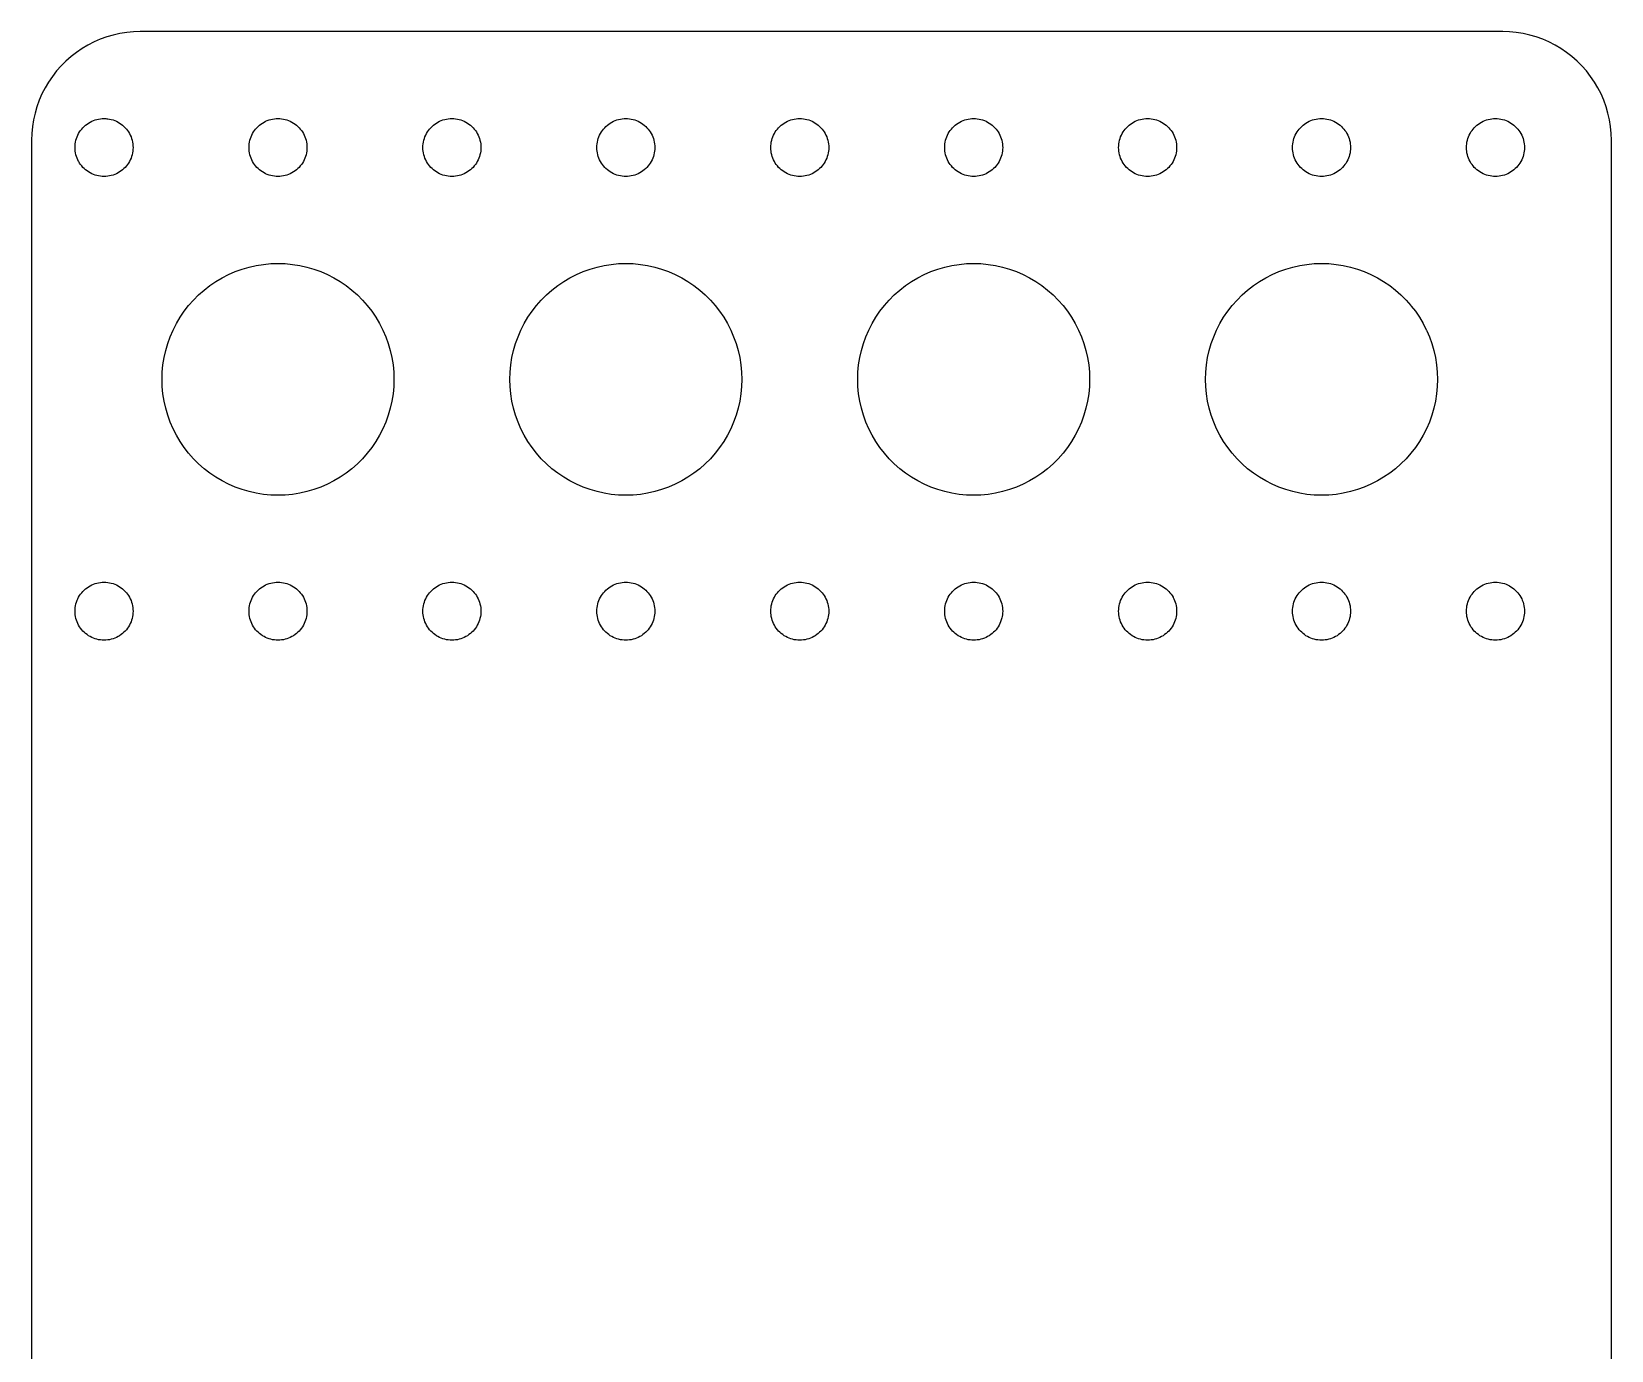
# Model space of a CAD drawing. Extents: x -109 to 0, y 0 to 184.
# Drawn here: x -109 to 0, y 93 to 184 of the extents above; entities that cross this region are included whole.
import ezdxf

# ---------------------------------------------------------------- set-up
doc = ezdxf.new("R2010")
doc.units = 0
doc.layers.get('0').update_dxf_attribs({"linetype": 'CONTINUOUS'})

msp = doc.modelspace()

# ---------------------------------------------------------------- linework, layer by layer
msp.add_lwpolyline([(0, 7.5), (0, 176.5), (-0.0148, 176.971), (-0.05914, 177.44), (-0.13284, 177.905), (-0.23563, 178.365), (-0.36708, 178.818), (-0.52668, 179.261), (-0.7138, 179.693), (-0.9277, 180.113), (-1.16754, 180.519), (-1.43237, 180.908), (-1.72115, 181.281), (-2.03273, 181.634), (-2.3659, 181.967), (-2.71932, 182.279), (-3.09161, 182.568), (-3.4813, 182.832), (-3.88685, 183.072), (-4.30665, 183.286), (-4.73907, 183.473), (-5.18237, 183.633), (-5.63483, 183.764), (-6.09464, 183.867), (-6.56, 183.941), (-7.02907, 183.985), (-7.5, 184), (-101.5, 184), (-101.971, 183.985), (-102.44, 183.941), (-102.905, 183.867), (-103.365, 183.764), (-103.818, 183.633), (-104.261, 183.473), (-104.693, 183.286), (-105.113, 183.072), (-105.519, 182.832), (-105.908, 182.568), (-106.281, 182.279), (-106.634, 181.967), (-106.967, 181.634), (-107.279, 181.281), (-107.568, 180.908), (-107.832, 180.519), (-108.072, 180.113), (-108.286, 179.693), (-108.473, 179.261), (-108.633, 178.818), (-108.764, 178.365), (-108.867, 177.905), (-108.941, 177.44), (-108.985, 176.971), (-109, 176.5), (-109, 61.7709)])
for points in [[(-104.126, 174.004), (-104.251, 174.016), (-104.375, 174.035), (-104.497, 174.063), (-104.618, 174.098), (-104.736, 174.14), (-104.852, 174.19), (-104.964, 174.247), (-105.072, 174.311), (-105.176, 174.382), (-105.275, 174.459), (-105.369, 174.542), (-105.458, 174.631), (-105.541, 174.725), (-105.618, 174.824), (-105.689, 174.928), (-105.725, 174.99), (-105.753, 175.036), (-105.81, 175.148), (-105.86, 175.264), (-105.902, 175.382), (-105.937, 175.503), (-105.965, 175.625), (-105.984, 175.749), (-105.996, 175.874), (-106, 176), (-105.996, 176.126), (-105.984, 176.251), (-105.965, 176.375), (-105.937, 176.497), (-105.902, 176.618), (-105.86, 176.736), (-105.81, 176.852), (-105.753, 176.964), (-105.689, 177.072), (-105.618, 177.176), (-105.541, 177.275), (-105.458, 177.369), (-105.369, 177.458), (-105.275, 177.541), (-105.176, 177.618), (-105.072, 177.689), (-104.964, 177.753), (-104.852, 177.81), (-104.736, 177.86), (-104.618, 177.902), (-104.497, 177.937), (-104.375, 177.965), (-104.251, 177.984), (-104.126, 177.996), (-104, 178), (-103.874, 177.996), (-103.803, 177.989), (-103.749, 177.984), (-103.625, 177.965), (-103.503, 177.937), (-103.382, 177.902), (-103.264, 177.86), (-103.148, 177.81), (-103.036, 177.753), (-102.928, 177.689), (-102.824, 177.618), (-102.725, 177.541), (-102.631, 177.458), (-102.542, 177.369), (-102.459, 177.275), (-102.382, 177.176), (-102.311, 177.072), (-102.247, 176.964), (-102.19, 176.852), (-102.14, 176.736), (-102.098, 176.618), (-102.063, 176.497), (-102.035, 176.375), (-102.016, 176.251), (-102.004, 176.126), (-102, 176), (-102.004, 175.874), (-102.016, 175.749), (-102.035, 175.625), (-102.063, 175.503), (-102.098, 175.382), (-102.14, 175.264), (-102.19, 175.148), (-102.247, 175.036), (-102.311, 174.928), (-102.382, 174.824), (-102.459, 174.725), (-102.542, 174.631), (-102.631, 174.542), (-102.725, 174.459), (-102.824, 174.382), (-102.928, 174.311), (-103.036, 174.247), (-103.148, 174.19), (-103.264, 174.14), (-103.382, 174.098), (-103.503, 174.063), (-103.625, 174.035), (-103.749, 174.016), (-103.874, 174.004), (-104, 174)], [(-91.1484, 177.81), (-91.0365, 177.753), (-90.9283, 177.689), (-90.8244, 177.618), (-90.7252, 177.541), (-90.6309, 177.458), (-90.5421, 177.369), (-90.459, 177.275), (-90.382, 177.176), (-90.3113, 177.072), (-90.2474, 176.964), (-90.1903, 176.852), (-90.1404, 176.736), (-90.0979, 176.618), (-90.0628, 176.497), (-90.0354, 176.375), (-90.0158, 176.251), (-90.0039, 176.126), (-90, 176), (-90.0039, 175.874), (-90.0158, 175.749), (-90.0354, 175.625), (-90.0628, 175.503), (-90.0979, 175.382), (-90.1404, 175.264), (-90.1903, 175.148), (-90.2474, 175.036), (-90.3113, 174.928), (-90.382, 174.824), (-90.459, 174.725), (-90.5421, 174.631), (-90.6309, 174.542), (-90.7252, 174.459), (-90.8244, 174.382), (-90.9283, 174.311), (-91.0365, 174.247), (-91.1484, 174.19), (-91.2637, 174.14), (-91.382, 174.098), (-91.5026, 174.063), (-91.6252, 174.035), (-91.7493, 174.016), (-91.8744, 174.004), (-92, 174), (-92.1256, 174.004), (-92.2507, 174.016), (-92.3748, 174.035), (-92.4974, 174.063), (-92.618, 174.098), (-92.7363, 174.14), (-92.8516, 174.19), (-92.9635, 174.247), (-93.0717, 174.311), (-93.1756, 174.382), (-93.2748, 174.459), (-93.3691, 174.542), (-93.4579, 174.631), (-93.541, 174.725), (-93.618, 174.824), (-93.6887, 174.928), (-93.7526, 175.036), (-93.8097, 175.148), (-93.8596, 175.264), (-93.9021, 175.382), (-93.9372, 175.503), (-93.9646, 175.625), (-93.9842, 175.749), (-93.9961, 175.874), (-94, 176), (-93.9961, 176.126), (-93.9842, 176.251), (-93.9646, 176.375), (-93.9372, 176.497), (-93.9021, 176.618), (-93.8596, 176.736), (-93.8097, 176.852), (-93.7526, 176.964), (-93.6887, 177.072), (-93.618, 177.176), (-93.541, 177.275), (-93.4579, 177.369), (-93.3691, 177.458), (-93.2748, 177.541), (-93.1756, 177.618), (-93.0717, 177.689), (-92.9635, 177.753), (-92.8516, 177.81), (-92.7363, 177.86), (-92.618, 177.902), (-92.4974, 177.937), (-92.3748, 177.965), (-92.2507, 177.984), (-92.1256, 177.996), (-92, 178), (-91.8744, 177.996), (-91.7493, 177.984), (-91.6252, 177.965), (-91.5026, 177.937), (-91.382, 177.902), (-91.2637, 177.86)], [(-81.9372, 176.497), (-81.9021, 176.618), (-81.8596, 176.736), (-81.8097, 176.852), (-81.7526, 176.964), (-81.6887, 177.072), (-81.618, 177.176), (-81.541, 177.275), (-81.4579, 177.369), (-81.3691, 177.458), (-81.2748, 177.541), (-81.1756, 177.618), (-81.0717, 177.689), (-80.9635, 177.753), (-80.8516, 177.81), (-80.7363, 177.86), (-80.618, 177.902), (-80.4974, 177.937), (-80.3748, 177.965), (-80.2507, 177.984), (-80.1256, 177.996), (-80, 178), (-79.8744, 177.996), (-79.7493, 177.984), (-79.6252, 177.965), (-79.5026, 177.937), (-79.382, 177.902), (-79.2637, 177.86), (-79.1484, 177.81), (-79.0365, 177.753), (-78.9283, 177.689), (-78.8244, 177.618), (-78.7252, 177.541), (-78.6309, 177.458), (-78.5421, 177.369), (-78.459, 177.275), (-78.382, 177.176), (-78.3113, 177.072), (-78.2474, 176.964), (-78.1903, 176.852), (-78.1404, 176.736), (-78.0979, 176.618), (-78.0628, 176.497), (-78.0354, 176.375), (-78.0158, 176.251), (-78.0039, 176.126), (-78, 176), (-78.0039, 175.874), (-78.0158, 175.749), (-78.0354, 175.625), (-78.0628, 175.503), (-78.0979, 175.382), (-78.1404, 175.264), (-78.1903, 175.148), (-78.2474, 175.036), (-78.3113, 174.928), (-78.382, 174.824), (-78.459, 174.725), (-78.5421, 174.631), (-78.6309, 174.542), (-78.7252, 174.459), (-78.8244, 174.382), (-78.9283, 174.311), (-79.0365, 174.247), (-79.1484, 174.19), (-79.2637, 174.14), (-79.382, 174.098), (-79.5026, 174.063), (-79.6252, 174.035), (-79.7493, 174.016), (-79.8744, 174.004), (-80, 174), (-80.1256, 174.004), (-80.2507, 174.016), (-80.3748, 174.035), (-80.4974, 174.063), (-80.618, 174.098), (-80.7363, 174.14), (-80.8516, 174.19), (-80.9635, 174.247), (-81.0717, 174.311), (-81.1756, 174.382), (-81.2748, 174.459), (-81.3691, 174.542), (-81.4579, 174.631), (-81.541, 174.725), (-81.618, 174.824), (-81.6887, 174.928), (-81.7526, 175.036), (-81.8097, 175.148), (-81.8596, 175.264), (-81.9021, 175.382), (-81.9372, 175.503), (-81.9646, 175.625), (-81.9842, 175.749), (-81.9961, 175.874), (-82, 176), (-81.9961, 176.126), (-81.9842, 176.251), (-81.9646, 176.375)], [(-69.3691, 174.542), (-69.4579, 174.631), (-69.541, 174.725), (-69.618, 174.824), (-69.6887, 174.928), (-69.7526, 175.036), (-69.8097, 175.148), (-69.8596, 175.264), (-69.9021, 175.382), (-69.9372, 175.503), (-69.9646, 175.625), (-69.9842, 175.749), (-69.996, 175.874), (-70, 176), (-69.996, 176.126), (-69.9842, 176.251), (-69.9646, 176.375), (-69.9372, 176.497), (-69.9021, 176.618), (-69.8596, 176.736), (-69.8097, 176.852), (-69.7526, 176.964), (-69.6887, 177.072), (-69.618, 177.176), (-69.541, 177.275), (-69.4579, 177.369), (-69.3691, 177.458), (-69.2748, 177.541), (-69.1756, 177.618), (-69.0717, 177.689), (-68.9635, 177.753), (-68.8516, 177.81), (-68.7363, 177.86), (-68.618, 177.902), (-68.4974, 177.937), (-68.3748, 177.965), (-68.2507, 177.984), (-68.1256, 177.996), (-68, 178), (-67.8744, 177.996), (-67.7493, 177.984), (-67.6252, 177.965), (-67.5026, 177.937), (-67.382, 177.902), (-67.2637, 177.86), (-67.1484, 177.81), (-67.0365, 177.753), (-66.9283, 177.689), (-66.8244, 177.618), (-66.7252, 177.541), (-66.6309, 177.458), (-66.5421, 177.369), (-66.459, 177.275), (-66.382, 177.176), (-66.3113, 177.072), (-66.2474, 176.964), (-66.1903, 176.852), (-66.1404, 176.736), (-66.0979, 176.618), (-66.0628, 176.497), (-66.0354, 176.375), (-66.0158, 176.251), (-66.0039, 176.126), (-66, 176), (-66.0039, 175.874), (-66.0158, 175.749), (-66.0354, 175.625), (-66.0628, 175.503), (-66.0979, 175.382), (-66.1404, 175.264), (-66.1903, 175.148), (-66.2474, 175.036), (-66.3113, 174.928), (-66.382, 174.824), (-66.459, 174.725), (-66.5421, 174.631), (-66.6309, 174.542), (-66.7252, 174.459), (-66.8244, 174.382), (-66.9283, 174.311), (-67.0365, 174.247), (-67.1484, 174.19), (-67.2637, 174.14), (-67.382, 174.098), (-67.5026, 174.063), (-67.6252, 174.035), (-67.7493, 174.016), (-67.8744, 174.004), (-68, 174), (-68.1256, 174.004), (-68.2507, 174.016), (-68.3748, 174.035), (-68.4974, 174.063), (-68.618, 174.098), (-68.7363, 174.14), (-68.8516, 174.19), (-68.9635, 174.247), (-69.0717, 174.311), (-69.1756, 174.382), (-69.2748, 174.459)], [(-56.7362, 174.14), (-56.8516, 174.19), (-56.9635, 174.247), (-57.0717, 174.311), (-57.1756, 174.382), (-57.2748, 174.459), (-57.3691, 174.542), (-57.4579, 174.631), (-57.541, 174.725), (-57.618, 174.824), (-57.6887, 174.928), (-57.7526, 175.036), (-57.8097, 175.148), (-57.8596, 175.264), (-57.9021, 175.382), (-57.9372, 175.503), (-57.9646, 175.625), (-57.9842, 175.749), (-57.9961, 175.874), (-58, 176), (-57.9961, 176.126), (-57.9842, 176.251), (-57.9646, 176.375), (-57.9372, 176.497), (-57.9021, 176.618), (-57.8596, 176.736), (-57.8097, 176.852), (-57.7526, 176.964), (-57.6887, 177.072), (-57.618, 177.176), (-57.541, 177.275), (-57.4579, 177.369), (-57.3691, 177.458), (-57.2748, 177.541), (-57.1756, 177.618), (-57.0717, 177.689), (-56.9635, 177.753), (-56.8516, 177.81), (-56.7362, 177.86), (-56.618, 177.902), (-56.4974, 177.937), (-56.3748, 177.965), (-56.2507, 177.984), (-56.1256, 177.996), (-56, 178), (-55.8744, 177.996), (-55.7493, 177.984), (-55.6252, 177.965), (-55.5026, 177.937), (-55.382, 177.902), (-55.2637, 177.86), (-55.1484, 177.81), (-55.0365, 177.753), (-54.9283, 177.689), (-54.8244, 177.618), (-54.7252, 177.541), (-54.6309, 177.458), (-54.5421, 177.369), (-54.459, 177.275), (-54.382, 177.176), (-54.3113, 177.072), (-54.2474, 176.964), (-54.1903, 176.852), (-54.1404, 176.736), (-54.0979, 176.618), (-54.0628, 176.497), (-54.0354, 176.375), (-54.0158, 176.251), (-54.0039, 176.126), (-54, 176), (-54.0039, 175.874), (-54.0158, 175.749), (-54.0354, 175.625), (-54.0628, 175.503), (-54.0979, 175.382), (-54.1404, 175.264), (-54.1903, 175.148), (-54.2474, 175.036), (-54.3113, 174.928), (-54.382, 174.824), (-54.459, 174.725), (-54.5421, 174.631), (-54.6309, 174.542), (-54.7252, 174.459), (-54.8244, 174.382), (-54.9283, 174.311), (-55.0365, 174.247), (-55.1484, 174.19), (-55.2637, 174.14), (-55.382, 174.098), (-55.5026, 174.063), (-55.6252, 174.035), (-55.7493, 174.016), (-55.8744, 174.004), (-56, 174), (-56.1256, 174.004), (-56.2507, 174.016), (-56.3748, 174.035), (-56.4974, 174.063), (-56.618, 174.098)], [(-44.9635, 174.247), (-45.0717, 174.311), (-45.1756, 174.382), (-45.2748, 174.459), (-45.3691, 174.542), (-45.4579, 174.631), (-45.541, 174.725), (-45.618, 174.824), (-45.6887, 174.928), (-45.7526, 175.036), (-45.8097, 175.148), (-45.8596, 175.264), (-45.9021, 175.382), (-45.9372, 175.503), (-45.9646, 175.625), (-45.9842, 175.749), (-45.9961, 175.874), (-46, 176), (-45.9961, 176.126), (-45.9842, 176.251), (-45.9646, 176.375), (-45.9372, 176.497), (-45.9021, 176.618), (-45.8596, 176.736), (-45.8097, 176.852), (-45.7526, 176.964), (-45.6887, 177.072), (-45.618, 177.176), (-45.541, 177.275), (-45.4579, 177.369), (-45.3691, 177.458), (-45.2748, 177.541), (-45.1756, 177.618), (-45.0717, 177.689), (-44.9635, 177.753), (-44.8516, 177.81), (-44.7362, 177.86), (-44.618, 177.902), (-44.4974, 177.937), (-44.3748, 177.965), (-44.2507, 177.984), (-44.1256, 177.996), (-44, 178), (-43.8744, 177.996), (-43.7493, 177.984), (-43.6252, 177.965), (-43.5026, 177.937), (-43.382, 177.902), (-43.2637, 177.86), (-43.1484, 177.81), (-43.0365, 177.753), (-42.9283, 177.689), (-42.8244, 177.618), (-42.7252, 177.541), (-42.6309, 177.458), (-42.5421, 177.369), (-42.459, 177.275), (-42.382, 177.176), (-42.3113, 177.072), (-42.2474, 176.964), (-42.1903, 176.852), (-42.1404, 176.736), (-42.0979, 176.618), (-42.0628, 176.497), (-42.0354, 176.375), (-42.0158, 176.251), (-42.0039, 176.126), (-42, 176), (-42.0039, 175.874), (-42.0158, 175.749), (-42.0354, 175.625), (-42.0628, 175.503), (-42.0979, 175.382), (-42.1404, 175.264), (-42.1903, 175.148), (-42.2474, 175.036), (-42.3113, 174.928), (-42.382, 174.824), (-42.459, 174.725), (-42.5421, 174.631), (-42.6309, 174.542), (-42.7252, 174.459), (-42.8244, 174.382), (-42.9283, 174.311), (-43.0365, 174.247), (-43.1484, 174.19), (-43.2637, 174.14), (-43.382, 174.098), (-43.5026, 174.063), (-43.6252, 174.035), (-43.7493, 174.016), (-43.8744, 174.004), (-44, 174), (-44.1256, 174.004), (-44.2507, 174.016), (-44.3748, 174.035), (-44.4974, 174.063), (-44.618, 174.098), (-44.7362, 174.14), (-44.8516, 174.19)], [(-32.618, 174.098), (-32.7362, 174.14), (-32.8516, 174.19), (-32.9635, 174.247), (-33.0717, 174.311), (-33.1756, 174.382), (-33.2748, 174.459), (-33.3691, 174.542), (-33.4579, 174.631), (-33.541, 174.725), (-33.618, 174.824), (-33.6887, 174.928), (-33.7526, 175.036), (-33.8097, 175.148), (-33.8596, 175.264), (-33.9021, 175.382), (-33.9372, 175.503), (-33.9646, 175.625), (-33.9842, 175.749), (-33.9961, 175.874), (-34, 176), (-33.9961, 176.126), (-33.9842, 176.251), (-33.9646, 176.375), (-33.9372, 176.497), (-33.9021, 176.618), (-33.8596, 176.736), (-33.8097, 176.852), (-33.7526, 176.964), (-33.6887, 177.072), (-33.618, 177.176), (-33.541, 177.275), (-33.4579, 177.369), (-33.3691, 177.458), (-33.2748, 177.541), (-33.1756, 177.618), (-33.0717, 177.689), (-32.9635, 177.753), (-32.8516, 177.81), (-32.7362, 177.86), (-32.618, 177.902), (-32.4974, 177.937), (-32.3748, 177.965), (-32.2507, 177.984), (-32.1256, 177.996), (-32, 178), (-31.8744, 177.996), (-31.7493, 177.984), (-31.6252, 177.965), (-31.5026, 177.937), (-31.382, 177.902), (-31.2638, 177.86), (-31.1484, 177.81), (-31.0365, 177.753), (-30.9283, 177.689), (-30.8244, 177.618), (-30.7252, 177.541), (-30.6309, 177.458), (-30.5421, 177.369), (-30.459, 177.275), (-30.382, 177.176), (-30.3113, 177.072), (-30.2474, 176.964), (-30.1903, 176.852), (-30.1404, 176.736), (-30.0979, 176.618), (-30.0628, 176.497), (-30.0354, 176.375), (-30.0158, 176.251), (-30.0039, 176.126), (-30, 176), (-30.0039, 175.874), (-30.0158, 175.749), (-30.0354, 175.625), (-30.0628, 175.503), (-30.0979, 175.382), (-30.1404, 175.264), (-30.1903, 175.148), (-30.2474, 175.036), (-30.3113, 174.928), (-30.382, 174.824), (-30.459, 174.725), (-30.5421, 174.631), (-30.6309, 174.542), (-30.7252, 174.459), (-30.8244, 174.382), (-30.9283, 174.311), (-31.0365, 174.247), (-31.1484, 174.19), (-31.2638, 174.14), (-31.382, 174.098), (-31.5026, 174.063), (-31.6252, 174.035), (-31.7493, 174.016), (-31.8744, 174.004), (-32, 174), (-32.1256, 174.004), (-32.2507, 174.016), (-32.3748, 174.035), (-32.4974, 174.063)], [(-20.9635, 174.247), (-21.0717, 174.311), (-21.1756, 174.382), (-21.2748, 174.459), (-21.3691, 174.542), (-21.4579, 174.631), (-21.541, 174.725), (-21.618, 174.824), (-21.6887, 174.928), (-21.7526, 175.036), (-21.8097, 175.148), (-21.8596, 175.264), (-21.9021, 175.382), (-21.9372, 175.503), (-21.9646, 175.625), (-21.9842, 175.749), (-21.9961, 175.874), (-22, 176), (-21.9961, 176.126), (-21.9842, 176.251), (-21.9646, 176.375), (-21.9372, 176.497), (-21.9021, 176.618), (-21.8596, 176.736), (-21.8097, 176.852), (-21.7526, 176.964), (-21.6887, 177.072), (-21.618, 177.176), (-21.541, 177.275), (-21.4579, 177.369), (-21.3691, 177.458), (-21.2748, 177.541), (-21.1756, 177.618), (-21.0717, 177.689), (-20.9635, 177.753), (-20.8516, 177.81), (-20.7362, 177.86), (-20.618, 177.902), (-20.4974, 177.937), (-20.3748, 177.965), (-20.2507, 177.984), (-20.1256, 177.996), (-20, 178), (-19.8744, 177.996), (-19.7493, 177.984), (-19.6252, 177.965), (-19.5026, 177.937), (-19.382, 177.902), (-19.2638, 177.86), (-19.1484, 177.81), (-19.0365, 177.753), (-18.9283, 177.689), (-18.8244, 177.618), (-18.7252, 177.541), (-18.6309, 177.458), (-18.5421, 177.369), (-18.459, 177.275), (-18.382, 177.176), (-18.3113, 177.072), (-18.2474, 176.964), (-18.1903, 176.852), (-18.1404, 176.736), (-18.0979, 176.618), (-18.0628, 176.497), (-18.0354, 176.375), (-18.0158, 176.251), (-18.0039, 176.126), (-18, 176), (-18.0039, 175.874), (-18.0158, 175.749), (-18.0354, 175.625), (-18.0628, 175.503), (-18.0979, 175.382), (-18.1404, 175.264), (-18.1903, 175.148), (-18.2474, 175.036), (-18.3113, 174.928), (-18.382, 174.824), (-18.459, 174.725), (-18.5421, 174.631), (-18.6309, 174.542), (-18.7252, 174.459), (-18.8244, 174.382), (-18.9283, 174.311), (-19.0365, 174.247), (-19.1484, 174.19), (-19.2638, 174.14), (-19.382, 174.098), (-19.5026, 174.063), (-19.6252, 174.035), (-19.7493, 174.016), (-19.8744, 174.004), (-20, 174), (-20.1256, 174.004), (-20.2507, 174.016), (-20.3748, 174.035), (-20.4974, 174.063), (-20.618, 174.098), (-20.7362, 174.14), (-20.8516, 174.19)], [(-8.12558, 174.004), (-8.25067, 174.016), (-8.37476, 174.035), (-8.49738, 174.063), (-8.61803, 174.098), (-8.73625, 174.14), (-8.85156, 174.19), (-8.96351, 174.247), (-9.07165, 174.311), (-9.17557, 174.382), (-9.27485, 174.459), (-9.36909, 174.542), (-9.45794, 174.631), (-9.54103, 174.725), (-9.61803, 174.824), (-9.68865, 174.928), (-9.75261, 175.036), (-9.80965, 175.148), (-9.85955, 175.264), (-9.90211, 175.382), (-9.93717, 175.503), (-9.96457, 175.625), (-9.98423, 175.749), (-9.99605, 175.874), (-10, 176), (-9.99605, 176.126), (-9.98423, 176.251), (-9.96457, 176.375), (-9.93717, 176.497), (-9.90211, 176.618), (-9.85955, 176.736), (-9.80965, 176.852), (-9.75261, 176.964), (-9.68865, 177.072), (-9.61803, 177.176), (-9.54103, 177.275), (-9.45794, 177.369), (-9.36909, 177.458), (-9.27485, 177.541), (-9.17557, 177.618), (-9.07165, 177.689), (-8.96351, 177.753), (-8.85156, 177.81), (-8.73625, 177.86), (-8.61803, 177.902), (-8.49738, 177.937), (-8.37476, 177.965), (-8.25067, 177.984), (-8.12558, 177.996), (-8, 178), (-7.87442, 177.996), (-7.74933, 177.984), (-7.62524, 177.965), (-7.50262, 177.937), (-7.38197, 177.902), (-7.26375, 177.86), (-7.14844, 177.81), (-7.03649, 177.753), (-6.92835, 177.689), (-6.82443, 177.618), (-6.72515, 177.541), (-6.63091, 177.458), (-6.54206, 177.369), (-6.45897, 177.275), (-6.38197, 177.176), (-6.31135, 177.072), (-6.24739, 176.964), (-6.19035, 176.852), (-6.14045, 176.736), (-6.09789, 176.618), (-6.06283, 176.497), (-6.06009, 176.485), (-6.03543, 176.375), (-6.01577, 176.251), (-6.00395, 176.126), (-6, 176), (-6.00395, 175.874), (-6.01577, 175.749), (-6.03543, 175.625), (-6.06283, 175.503), (-6.09789, 175.382), (-6.14045, 175.264), (-6.19035, 175.148), (-6.24739, 175.036), (-6.31135, 174.928), (-6.38197, 174.824), (-6.45897, 174.725), (-6.54206, 174.631), (-6.63091, 174.542), (-6.72515, 174.459), (-6.82443, 174.382), (-6.92835, 174.311), (-7.03649, 174.247), (-7.14844, 174.19), (-7.26375, 174.14), (-7.38197, 174.098), (-7.50262, 174.063), (-7.62524, 174.035), (-7.74933, 174.016), (-7.87442, 174.004), (-8, 174)], [(-84.3915, 162.472), (-84.2513, 161.99), (-84.1417, 161.499), (-84.0631, 161.003), (-84.0158, 160.502), (-84, 160), (-84.0158, 159.498), (-84.0631, 158.997), (-84.1417, 158.501), (-84.2513, 158.01), (-84.3915, 157.528), (-84.5618, 157.055), (-84.7614, 156.594), (-84.9895, 156.146), (-85.2454, 155.713), (-85.5279, 155.298), (-85.8359, 154.901), (-86.1683, 154.524), (-86.5236, 154.168), (-86.9006, 153.836), (-87.2977, 153.528), (-87.7134, 153.245), (-88.146, 152.99), (-88.5938, 152.761), (-89.055, 152.562), (-89.5279, 152.392), (-90.0105, 152.251), (-90.5009, 152.142), (-90.9973, 152.063), (-91.4977, 152.016), (-92, 152), (-92.5023, 152.016), (-93.0027, 152.063), (-93.4991, 152.142), (-93.9895, 152.251), (-94.4721, 152.392), (-94.945, 152.562), (-95.4062, 152.761), (-95.854, 152.99), (-96.2866, 153.245), (-96.7023, 153.528), (-97.0994, 153.836), (-97.4764, 154.168), (-97.8317, 154.524), (-98.1641, 154.901), (-98.4721, 155.298), (-98.7546, 155.713), (-99.0105, 156.146), (-99.2386, 156.594), (-99.4382, 157.055), (-99.6085, 157.528), (-99.7487, 158.01), (-99.8583, 158.501), (-99.9369, 158.997), (-99.9842, 159.498), (-100, 160), (-99.9842, 160.502), (-99.9369, 161.003), (-99.8583, 161.499), (-99.7487, 161.99), (-99.6085, 162.472), (-99.4382, 162.945), (-99.2386, 163.406), (-99.0105, 163.854), (-98.7546, 164.287), (-98.4721, 164.702), (-98.1641, 165.099), (-97.8317, 165.476), (-97.4764, 165.832), (-97.0988, 166.165), (-96.7023, 166.472), (-96.2866, 166.755), (-95.854, 167.01), (-95.4062, 167.239), (-94.945, 167.438), (-94.4721, 167.608), (-93.9895, 167.749), (-93.4991, 167.858), (-93.0027, 167.937), (-92.5023, 167.984), (-92, 168), (-91.4977, 167.984), (-90.9973, 167.937), (-90.5009, 167.858), (-90.0105, 167.749), (-89.5279, 167.608), (-89.055, 167.438), (-88.5938, 167.239), (-88.146, 167.01), (-87.7134, 166.755), (-87.2977, 166.472), (-86.9006, 166.164), (-86.5236, 165.832), (-86.1683, 165.476), (-85.8359, 165.099), (-85.5279, 164.702), (-85.2454, 164.287), (-84.9895, 163.854), (-84.7614, 163.406), (-84.5618, 162.945)], [(-75.9369, 161.003), (-75.8583, 161.499), (-75.7487, 161.99), (-75.6085, 162.472), (-75.4382, 162.945), (-75.2386, 163.406), (-75.0105, 163.854), (-74.7546, 164.287), (-74.4721, 164.702), (-74.1641, 165.099), (-73.8317, 165.476), (-73.4764, 165.832), (-73.0994, 166.164), (-72.7023, 166.472), (-72.2866, 166.755), (-71.854, 167.01), (-71.4062, 167.239), (-70.945, 167.438), (-70.4721, 167.608), (-69.9895, 167.749), (-69.4991, 167.858), (-69.0027, 167.937), (-68.5023, 167.984), (-68, 168), (-67.4977, 167.984), (-66.9973, 167.937), (-66.5009, 167.858), (-66.0105, 167.749), (-65.5279, 167.608), (-65.055, 167.438), (-64.5938, 167.239), (-64.146, 167.01), (-63.7134, 166.755), (-63.2977, 166.472), (-62.9006, 166.164), (-62.5236, 165.832), (-62.1683, 165.476), (-61.8359, 165.099), (-61.5279, 164.702), (-61.2454, 164.287), (-60.9895, 163.854), (-60.7614, 163.406), (-60.5618, 162.945), (-60.3915, 162.472), (-60.2513, 161.99), (-60.1417, 161.499), (-60.0631, 161.003), (-60.0158, 160.502), (-60, 160), (-60.0158, 159.498), (-60.0631, 158.997), (-60.1417, 158.501), (-60.2513, 158.01), (-60.3915, 157.528), (-60.5618, 157.055), (-60.7614, 156.594), (-60.9895, 156.146), (-61.2454, 155.713), (-61.5279, 155.298), (-61.8359, 154.901), (-62.1683, 154.524), (-62.5236, 154.168), (-62.9006, 153.836), (-63.2977, 153.528), (-63.7134, 153.245), (-64.146, 152.99), (-64.5938, 152.761), (-65.055, 152.562), (-65.5279, 152.392), (-66.0105, 152.251), (-66.5009, 152.142), (-66.9973, 152.063), (-67.4977, 152.016), (-68, 152), (-68.5023, 152.016), (-69.0027, 152.063), (-69.4991, 152.142), (-69.9895, 152.251), (-70.4721, 152.392), (-70.945, 152.562), (-71.4062, 152.761), (-71.854, 152.99), (-72.2866, 153.245), (-72.7023, 153.528), (-73.0994, 153.836), (-73.4764, 154.168), (-73.8317, 154.524), (-74.1641, 154.901), (-74.4721, 155.298), (-74.7546, 155.713), (-75.0105, 156.146), (-75.2386, 156.594), (-75.4382, 157.055), (-75.6085, 157.528), (-75.7487, 158.01), (-75.8583, 158.501), (-75.9369, 158.997), (-75.9842, 159.498), (-76, 160), (-75.9842, 160.502)], [(-50.1641, 154.901), (-50.4721, 155.298), (-50.7546, 155.713), (-51.0105, 156.146), (-51.2386, 156.594), (-51.4382, 157.055), (-51.6085, 157.528), (-51.7487, 158.01), (-51.8583, 158.501), (-51.9369, 158.997), (-51.9842, 159.498), (-52, 160), (-51.9842, 160.502), (-51.9369, 161.003), (-51.8583, 161.499), (-51.7487, 161.99), (-51.6085, 162.472), (-51.4382, 162.945), (-51.2386, 163.406), (-51.0105, 163.854), (-50.7546, 164.287), (-50.4721, 164.702), (-50.1641, 165.099), (-49.8317, 165.476), (-49.4764, 165.832), (-49.0994, 166.164), (-48.7023, 166.472), (-48.2866, 166.755), (-47.854, 167.01), (-47.4062, 167.239), (-46.945, 167.438), (-46.4721, 167.608), (-45.9895, 167.749), (-45.4991, 167.858), (-45.0027, 167.937), (-44.5023, 167.984), (-44, 168), (-43.4977, 167.984), (-42.9973, 167.937), (-42.5009, 167.858), (-42.0105, 167.749), (-41.5279, 167.608), (-41.055, 167.438), (-40.5938, 167.239), (-40.146, 167.01), (-39.7134, 166.755), (-39.2977, 166.472), (-38.9006, 166.164), (-38.5236, 165.832), (-38.1683, 165.476), (-37.8359, 165.099), (-37.5279, 164.702), (-37.2454, 164.287), (-36.9895, 163.854), (-36.7614, 163.406), (-36.5618, 162.945), (-36.3915, 162.472), (-36.2513, 161.99), (-36.1417, 161.499), (-36.0631, 161.003), (-36.0158, 160.502), (-36, 160), (-36.0158, 159.498), (-36.0631, 158.997), (-36.1417, 158.501), (-36.2513, 158.01), (-36.3915, 157.528), (-36.5618, 157.055), (-36.7614, 156.594), (-36.9895, 156.146), (-37.2454, 155.713), (-37.5279, 155.298), (-37.8359, 154.901), (-38.1683, 154.524), (-38.5236, 154.168), (-38.9006, 153.836), (-39.2977, 153.528), (-39.7134, 153.245), (-40.146, 152.99), (-40.5938, 152.761), (-41.055, 152.562), (-41.5279, 152.392), (-42.0105, 152.251), (-42.5009, 152.142), (-42.9973, 152.063), (-43.4977, 152.016), (-44, 152), (-44.5023, 152.016), (-45.0027, 152.063), (-45.4991, 152.142), (-45.9895, 152.251), (-46.4721, 152.392), (-46.945, 152.562), (-47.4062, 152.761), (-47.854, 152.99), (-48.2866, 153.245), (-48.7023, 153.528), (-49.0994, 153.836), (-49.4764, 154.168), (-49.8317, 154.524)], [(-24.7023, 166.472), (-24.2866, 166.755), (-23.854, 167.01), (-23.4062, 167.239), (-22.945, 167.438), (-22.4721, 167.608), (-21.9895, 167.749), (-21.4991, 167.858), (-21.0027, 167.937), (-20.5023, 167.984), (-20, 168), (-19.4977, 167.984), (-18.9973, 167.937), (-18.5009, 167.858), (-18.0105, 167.749), (-17.5279, 167.608), (-17.055, 167.438), (-16.5938, 167.239), (-16.146, 167.01), (-15.7134, 166.755), (-15.2977, 166.472), (-14.9006, 166.164), (-14.5236, 165.832), (-14.1683, 165.476), (-13.8359, 165.099), (-13.8051, 165.06), (-13.5279, 164.702), (-13.2454, 164.287), (-12.9895, 163.854), (-12.7727, 163.429), (-12.7614, 163.406), (-12.7414, 163.36), (-12.5618, 162.945), (-12.3915, 162.472), (-12.2513, 161.99), (-12.1417, 161.499), (-12.0631, 161.003), (-12.0158, 160.502), (-12, 160), (-12.0158, 159.498), (-12.0631, 158.997), (-12.1417, 158.501), (-12.2513, 158.01), (-12.3915, 157.528), (-12.5618, 157.055), (-12.7614, 156.594), (-12.9895, 156.146), (-13.2454, 155.713), (-13.5279, 155.298), (-13.8359, 154.901), (-14.1683, 154.524), (-14.5236, 154.168), (-14.9006, 153.836), (-15.2977, 153.528), (-15.7134, 153.245), (-16.146, 152.99), (-16.5938, 152.761), (-17.055, 152.562), (-17.5279, 152.392), (-18.0105, 152.251), (-18.5009, 152.142), (-18.9973, 152.063), (-19.4977, 152.016), (-20, 152), (-20.5023, 152.016), (-21.0027, 152.063), (-21.4991, 152.142), (-21.9895, 152.251), (-22.4721, 152.392), (-22.945, 152.562), (-23.4062, 152.761), (-23.854, 152.99), (-24.2866, 153.245), (-24.7023, 153.528), (-25.0994, 153.836), (-25.4764, 154.168), (-25.8317, 154.524), (-26.1641, 154.901), (-26.4721, 155.298), (-26.7546, 155.713), (-27.0105, 156.146), (-27.2386, 156.594), (-27.4382, 157.055), (-27.6085, 157.528), (-27.7487, 158.01), (-27.8583, 158.501), (-27.9369, 158.997), (-27.9842, 159.498), (-28, 160), (-27.9842, 160.502), (-27.9369, 161.003), (-27.8583, 161.499), (-27.7487, 161.99), (-27.6085, 162.472), (-27.4382, 162.945), (-27.2386, 163.406), (-27.0105, 163.854), (-26.7546, 164.287), (-26.4721, 164.702), (-26.1641, 165.099), (-25.8317, 165.476), (-25.4764, 165.832), (-25.0994, 166.164)], [(-103.036, 145.753), (-102.928, 145.689), (-102.824, 145.618), (-102.725, 145.541), (-102.631, 145.458), (-102.542, 145.369), (-102.459, 145.275), (-102.382, 145.176), (-102.311, 145.072), (-102.247, 144.964), (-102.19, 144.852), (-102.14, 144.736), (-102.098, 144.618), (-102.063, 144.497), (-102.035, 144.375), (-102.016, 144.251), (-102.004, 144.126), (-102, 144), (-102.004, 143.874), (-102.016, 143.749), (-102.035, 143.625), (-102.063, 143.503), (-102.098, 143.382), (-102.14, 143.264), (-102.19, 143.148), (-102.247, 143.036), (-102.311, 142.928), (-102.382, 142.824), (-102.459, 142.725), (-102.542, 142.631), (-102.631, 142.542), (-102.725, 142.459), (-102.824, 142.382), (-102.928, 142.311), (-103.036, 142.247), (-103.148, 142.19), (-103.264, 142.14), (-103.382, 142.098), (-103.503, 142.063), (-103.625, 142.035), (-103.749, 142.016), (-103.874, 142.004), (-104, 142), (-104.126, 142.004), (-104.251, 142.016), (-104.375, 142.035), (-104.497, 142.063), (-104.618, 142.098), (-104.736, 142.14), (-104.852, 142.19), (-104.964, 142.247), (-105.072, 142.311), (-105.176, 142.382), (-105.275, 142.459), (-105.369, 142.542), (-105.458, 142.631), (-105.541, 142.725), (-105.618, 142.824), (-105.689, 142.928), (-105.753, 143.036), (-105.81, 143.148), (-105.86, 143.264), (-105.902, 143.382), (-105.937, 143.503), (-105.965, 143.625), (-105.984, 143.749), (-105.996, 143.874), (-106, 144), (-105.996, 144.126), (-105.984, 144.251), (-105.965, 144.375), (-105.937, 144.497), (-105.902, 144.618), (-105.849, 144.761), (-105.81, 144.852), (-105.753, 144.964), (-105.689, 145.072), (-105.618, 145.176), (-105.541, 145.275), (-105.458, 145.369), (-105.369, 145.458), (-105.275, 145.541), (-105.176, 145.618), (-105.072, 145.689), (-104.964, 145.753), (-104.852, 145.81), (-104.736, 145.86), (-104.618, 145.902), (-104.497, 145.937), (-104.375, 145.965), (-104.251, 145.984), (-104.126, 145.996), (-104, 146), (-103.874, 145.996), (-103.749, 145.984), (-103.625, 145.965), (-103.503, 145.937), (-103.382, 145.902), (-103.264, 145.86), (-103.148, 145.81)], [(-93.3691, 142.542), (-93.4579, 142.631), (-93.541, 142.725), (-93.618, 142.824), (-93.6887, 142.928), (-93.7526, 143.036), (-93.8097, 143.148), (-93.8596, 143.264), (-93.9021, 143.382), (-93.9372, 143.503), (-93.9646, 143.625), (-93.9842, 143.749), (-93.9961, 143.874), (-94, 144), (-93.9961, 144.126), (-93.9842, 144.251), (-93.9646, 144.375), (-93.9372, 144.497), (-93.9021, 144.618), (-93.8596, 144.736), (-93.8097, 144.852), (-93.7526, 144.964), (-93.6887, 145.072), (-93.618, 145.176), (-93.541, 145.275), (-93.4579, 145.369), (-93.3691, 145.458), (-93.2748, 145.541), (-93.1756, 145.618), (-93.0717, 145.689), (-92.9635, 145.753), (-92.8516, 145.81), (-92.7363, 145.86), (-92.618, 145.902), (-92.4974, 145.937), (-92.3748, 145.965), (-92.2507, 145.984), (-92.1256, 145.996), (-92, 146), (-91.8744, 145.996), (-91.7493, 145.984), (-91.6252, 145.965), (-91.5026, 145.937), (-91.382, 145.902), (-91.2637, 145.86), (-91.1484, 145.81), (-91.0365, 145.753), (-90.9283, 145.689), (-90.8244, 145.618), (-90.7252, 145.541), (-90.6309, 145.458), (-90.5421, 145.369), (-90.459, 145.275), (-90.382, 145.176), (-90.3417, 145.116), (-90.3113, 145.072), (-90.2474, 144.964), (-90.1903, 144.852), (-90.1404, 144.736), (-90.0979, 144.618), (-90.0628, 144.497), (-90.0354, 144.375), (-90.0158, 144.251), (-90.0039, 144.126), (-90, 144), (-90.0039, 143.874), (-90.0158, 143.749), (-90.0354, 143.625), (-90.0628, 143.503), (-90.0979, 143.382), (-90.1404, 143.264), (-90.1903, 143.148), (-90.2474, 143.036), (-90.3113, 142.928), (-90.382, 142.824), (-90.459, 142.725), (-90.5421, 142.631), (-90.6309, 142.542), (-90.7252, 142.459), (-90.8244, 142.382), (-90.9283, 142.311), (-91.0365, 142.247), (-91.1484, 142.19), (-91.2637, 142.14), (-91.382, 142.098), (-91.5026, 142.063), (-91.6252, 142.035), (-91.7493, 142.016), (-91.8744, 142.004), (-92, 142), (-92.1256, 142.004), (-92.2507, 142.016), (-92.3748, 142.035), (-92.4974, 142.063), (-92.618, 142.098), (-92.7363, 142.14), (-92.8516, 142.19), (-92.9635, 142.247), (-93.0717, 142.311), (-93.1756, 142.382), (-93.2748, 142.459)], [(-79.2637, 145.86), (-79.1484, 145.81), (-79.0365, 145.753), (-78.9283, 145.689), (-78.8244, 145.618), (-78.7252, 145.541), (-78.6309, 145.458), (-78.5421, 145.369), (-78.459, 145.275), (-78.382, 145.176), (-78.3113, 145.072), (-78.2474, 144.964), (-78.1903, 144.852), (-78.1404, 144.736), (-78.0979, 144.618), (-78.0628, 144.497), (-78.0354, 144.375), (-78.0158, 144.251), (-78.0039, 144.126), (-78, 144), (-78.0039, 143.874), (-78.0158, 143.749), (-78.0354, 143.625), (-78.0628, 143.503), (-78.0979, 143.382), (-78.1404, 143.264), (-78.1903, 143.148), (-78.2474, 143.036), (-78.3113, 142.928), (-78.382, 142.824), (-78.459, 142.725), (-78.5421, 142.631), (-78.6309, 142.542), (-78.7252, 142.459), (-78.8244, 142.382), (-78.9283, 142.311), (-79.0365, 142.247), (-79.1484, 142.19), (-79.2637, 142.14), (-79.382, 142.098), (-79.5026, 142.063), (-79.6252, 142.035), (-79.7493, 142.016), (-79.8744, 142.004), (-80.0014, 142), (-80.1256, 142.004), (-80.2507, 142.016), (-80.3748, 142.035), (-80.4974, 142.063), (-80.618, 142.098), (-80.7363, 142.14), (-80.8516, 142.19), (-80.9635, 142.247), (-81.0717, 142.311), (-81.1756, 142.382), (-81.2748, 142.459), (-81.3691, 142.542), (-81.4579, 142.631), (-81.541, 142.725), (-81.618, 142.824), (-81.6887, 142.928), (-81.7526, 143.036), (-81.8097, 143.148), (-81.8596, 143.264), (-81.9021, 143.382), (-81.9372, 143.503), (-81.9646, 143.625), (-81.9842, 143.749), (-81.9961, 143.874), (-82, 144), (-81.9961, 144.126), (-81.9842, 144.251), (-81.9646, 144.375), (-81.9372, 144.497), (-81.9021, 144.618), (-81.8596, 144.736), (-81.8097, 144.852), (-81.7526, 144.964), (-81.6887, 145.072), (-81.618, 145.176), (-81.541, 145.275), (-81.4579, 145.369), (-81.3691, 145.458), (-81.2748, 145.541), (-81.1756, 145.618), (-81.0717, 145.689), (-80.9635, 145.753), (-80.8516, 145.81), (-80.7363, 145.86), (-80.618, 145.902), (-80.4974, 145.937), (-80.3748, 145.965), (-80.2507, 145.984), (-80.1256, 145.996), (-80, 146), (-79.8744, 145.996), (-79.7493, 145.984), (-79.6252, 145.965), (-79.5026, 145.937), (-79.382, 145.902)], [(-69.9372, 143.503), (-69.9646, 143.625), (-69.9842, 143.749), (-69.996, 143.874), (-70, 144), (-69.996, 144.126), (-69.9842, 144.251), (-69.9646, 144.375), (-69.9372, 144.497), (-69.9021, 144.618), (-69.8596, 144.736), (-69.8097, 144.852), (-69.7526, 144.964), (-69.6887, 145.072), (-69.618, 145.176), (-69.541, 145.275), (-69.4579, 145.369), (-69.3691, 145.458), (-69.2748, 145.541), (-69.1756, 145.618), (-69.0717, 145.689), (-68.9635, 145.753), (-68.8516, 145.81), (-68.7363, 145.86), (-68.618, 145.902), (-68.4974, 145.937), (-68.3748, 145.965), (-68.2507, 145.984), (-68.1256, 145.996), (-68, 146), (-67.8744, 145.996), (-67.7493, 145.984), (-67.6252, 145.965), (-67.5026, 145.937), (-67.382, 145.902), (-67.2637, 145.86), (-67.1484, 145.81), (-67.0365, 145.753), (-66.9283, 145.689), (-66.8244, 145.618), (-66.7252, 145.541), (-66.6309, 145.458), (-66.5421, 145.369), (-66.459, 145.275), (-66.382, 145.176), (-66.3113, 145.072), (-66.2474, 144.964), (-66.1903, 144.852), (-66.1404, 144.736), (-66.0979, 144.618), (-66.0628, 144.497), (-66.0354, 144.375), (-66.0158, 144.251), (-66.0039, 144.126), (-66, 144), (-66.0039, 143.874), (-66.0158, 143.749), (-66.0354, 143.625), (-66.0628, 143.503), (-66.0979, 143.382), (-66.1404, 143.264), (-66.1903, 143.148), (-66.2474, 143.036), (-66.3113, 142.928), (-66.382, 142.824), (-66.459, 142.725), (-66.5421, 142.631), (-66.6309, 142.542), (-66.7252, 142.459), (-66.8244, 142.382), (-66.9283, 142.311), (-67.0365, 142.247), (-67.1484, 142.19), (-67.2637, 142.14), (-67.382, 142.098), (-67.5026, 142.063), (-67.6252, 142.035), (-67.7493, 142.016), (-67.8744, 142.004), (-68, 142), (-68.1256, 142.004), (-68.2507, 142.016), (-68.3748, 142.035), (-68.4974, 142.063), (-68.618, 142.098), (-68.7363, 142.14), (-68.8516, 142.19), (-68.9635, 142.247), (-69.0717, 142.311), (-69.1756, 142.382), (-69.2748, 142.459), (-69.3691, 142.542), (-69.4579, 142.631), (-69.541, 142.725), (-69.618, 142.824), (-69.6887, 142.928), (-69.7526, 143.036), (-69.8097, 143.148), (-69.8596, 143.264), (-69.9021, 143.382)], [(-57.1756, 142.382), (-57.2748, 142.459), (-57.3691, 142.542), (-57.4579, 142.631), (-57.541, 142.725), (-57.618, 142.824), (-57.6887, 142.928), (-57.7526, 143.036), (-57.8097, 143.148), (-57.8596, 143.264), (-57.9021, 143.382), (-57.9372, 143.503), (-57.9646, 143.625), (-57.9842, 143.749), (-57.9961, 143.874), (-58, 144), (-57.9961, 144.126), (-57.9842, 144.251), (-57.9646, 144.375), (-57.9372, 144.497), (-57.9021, 144.618), (-57.8596, 144.736), (-57.8097, 144.852), (-57.7526, 144.964), (-57.6887, 145.072), (-57.618, 145.176), (-57.541, 145.275), (-57.4579, 145.369), (-57.3691, 145.458), (-57.2748, 145.541), (-57.1756, 145.618), (-57.0717, 145.689), (-56.9635, 145.753), (-56.8516, 145.81), (-56.7362, 145.86), (-56.618, 145.902), (-56.4974, 145.937), (-56.3748, 145.965), (-56.2507, 145.984), (-56.1256, 145.996), (-56, 146), (-55.8744, 145.996), (-55.7493, 145.984), (-55.6252, 145.965), (-55.5026, 145.937), (-55.382, 145.902), (-55.2637, 145.86), (-55.1484, 145.81), (-55.0365, 145.753), (-54.9283, 145.689), (-54.8244, 145.618), (-54.7252, 145.541), (-54.6309, 145.458), (-54.5421, 145.369), (-54.459, 145.275), (-54.382, 145.176), (-54.3113, 145.072), (-54.2474, 144.964), (-54.1903, 144.852), (-54.1404, 144.736), (-54.0979, 144.618), (-54.0628, 144.497), (-54.0354, 144.375), (-54.0158, 144.251), (-54.0039, 144.126), (-54, 144), (-54.0039, 143.874), (-54.0158, 143.749), (-54.0354, 143.625), (-54.0628, 143.503), (-54.0979, 143.382), (-54.1404, 143.264), (-54.1903, 143.148), (-54.2474, 143.036), (-54.3113, 142.928), (-54.382, 142.824), (-54.459, 142.725), (-54.5421, 142.631), (-54.6309, 142.542), (-54.7252, 142.459), (-54.8244, 142.382), (-54.9283, 142.311), (-55.0365, 142.247), (-55.1484, 142.19), (-55.2637, 142.14), (-55.382, 142.098), (-55.5026, 142.063), (-55.6252, 142.035), (-55.7493, 142.016), (-55.8744, 142.004), (-56, 142), (-56.1256, 142.004), (-56.2507, 142.016), (-56.3748, 142.035), (-56.4974, 142.063), (-56.618, 142.098), (-56.7362, 142.14), (-56.8516, 142.19), (-56.9635, 142.247), (-57.0717, 142.311)], [(-45.0717, 142.311), (-45.1756, 142.382), (-45.2748, 142.459), (-45.3691, 142.542), (-45.4579, 142.631), (-45.541, 142.725), (-45.618, 142.824), (-45.6887, 142.928), (-45.7526, 143.036), (-45.8097, 143.148), (-45.8596, 143.264), (-45.9021, 143.382), (-45.9372, 143.503), (-45.9646, 143.625), (-45.9842, 143.749), (-45.9961, 143.874), (-46, 144), (-45.9961, 144.126), (-45.9842, 144.251), (-45.9646, 144.375), (-45.9372, 144.497), (-45.9021, 144.618), (-45.8596, 144.736), (-45.8097, 144.852), (-45.7526, 144.964), (-45.6887, 145.072), (-45.618, 145.176), (-45.541, 145.275), (-45.4579, 145.369), (-45.3691, 145.458), (-45.2748, 145.541), (-45.1756, 145.618), (-45.0717, 145.689), (-44.9635, 145.753), (-44.8516, 145.81), (-44.7362, 145.86), (-44.618, 145.902), (-44.4974, 145.937), (-44.3748, 145.965), (-44.2507, 145.984), (-44.1256, 145.996), (-44, 146), (-43.8744, 145.996), (-43.7493, 145.984), (-43.6252, 145.965), (-43.5026, 145.937), (-43.382, 145.902), (-43.2637, 145.86), (-43.1484, 145.81), (-43.0365, 145.753), (-42.9283, 145.689), (-42.8244, 145.618), (-42.7252, 145.541), (-42.6309, 145.458), (-42.5421, 145.369), (-42.459, 145.275), (-42.382, 145.176), (-42.3113, 145.072), (-42.2474, 144.964), (-42.1903, 144.852), (-42.1404, 144.736), (-42.0979, 144.618), (-42.0628, 144.497), (-42.0354, 144.375), (-42.0158, 144.251), (-42.0039, 144.126), (-42, 144), (-42.0039, 143.874), (-42.0158, 143.749), (-42.0354, 143.625), (-42.0554, 143.536), (-42.0948, 143.393), (-42.1404, 143.264), (-42.1903, 143.148), (-42.2474, 143.036), (-42.3113, 142.928), (-42.382, 142.824), (-42.459, 142.725), (-42.5421, 142.631), (-42.6309, 142.542), (-42.7252, 142.459), (-42.8244, 142.382), (-42.9283, 142.311), (-43.0365, 142.247), (-43.1484, 142.19), (-43.2637, 142.14), (-43.382, 142.098), (-43.5026, 142.063), (-43.6252, 142.035), (-43.7493, 142.016), (-43.8744, 142.004), (-44, 142), (-44.1256, 142.004), (-44.2507, 142.016), (-44.3748, 142.035), (-44.4974, 142.063), (-44.618, 142.098), (-44.7362, 142.14), (-44.8516, 142.19), (-44.9635, 142.247)], [(-30, 144), (-30.0039, 143.874), (-30.0158, 143.749), (-30.0354, 143.625), (-30.0628, 143.503), (-30.0979, 143.382), (-30.1404, 143.264), (-30.1903, 143.148), (-30.2474, 143.036), (-30.3113, 142.928), (-30.382, 142.824), (-30.459, 142.725), (-30.5421, 142.631), (-30.6309, 142.542), (-30.7252, 142.459), (-30.8244, 142.382), (-30.9283, 142.311), (-31.0365, 142.247), (-31.1484, 142.19), (-31.2638, 142.14), (-31.382, 142.098), (-31.5026, 142.063), (-31.6252, 142.035), (-31.7493, 142.016), (-31.8744, 142.004), (-32, 142), (-32.1256, 142.004), (-32.2507, 142.016), (-32.3748, 142.035), (-32.4974, 142.063), (-32.618, 142.098), (-32.7362, 142.14), (-32.8516, 142.19), (-32.9635, 142.247), (-33.0717, 142.311), (-33.1756, 142.382), (-33.2748, 142.459), (-33.3691, 142.542), (-33.4579, 142.631), (-33.541, 142.725), (-33.618, 142.824), (-33.6887, 142.928), (-33.7526, 143.036), (-33.8097, 143.148), (-33.8596, 143.264), (-33.9021, 143.382), (-33.9372, 143.503), (-33.9646, 143.625), (-33.9842, 143.749), (-33.9961, 143.874), (-34, 144), (-33.9961, 144.126), (-33.9842, 144.251), (-33.9646, 144.375), (-33.9372, 144.497), (-33.9021, 144.618), (-33.8596, 144.736), (-33.8097, 144.852), (-33.7526, 144.964), (-33.6887, 145.072), (-33.618, 145.176), (-33.541, 145.275), (-33.4579, 145.369), (-33.3691, 145.458), (-33.2748, 145.541), (-33.1756, 145.618), (-33.0717, 145.689), (-32.9635, 145.753), (-32.8516, 145.81), (-32.7362, 145.86), (-32.618, 145.902), (-32.4974, 145.937), (-32.3748, 145.965), (-32.2507, 145.984), (-32.1256, 145.996), (-32, 146), (-31.9874, 146), (-31.8744, 145.996), (-31.7493, 145.984), (-31.6252, 145.965), (-31.613, 145.962), (-31.5026, 145.937), (-31.382, 145.902), (-31.2638, 145.86), (-31.1484, 145.81), (-31.0365, 145.753), (-30.9283, 145.689), (-30.8244, 145.618), (-30.7252, 145.541), (-30.6309, 145.458), (-30.5421, 145.369), (-30.459, 145.275), (-30.382, 145.176), (-30.3113, 145.072), (-30.2474, 144.964), (-30.2417, 144.952), (-30.1903, 144.852), (-30.1404, 144.736), (-30.0979, 144.618), (-30.0628, 144.497), (-30.0354, 144.375), (-30.0158, 144.251), (-30.0039, 144.126)], [(-21.9372, 144.497), (-21.9021, 144.618), (-21.8596, 144.736), (-21.8097, 144.852), (-21.7526, 144.964), (-21.6887, 145.072), (-21.618, 145.176), (-21.541, 145.275), (-21.4579, 145.369), (-21.3691, 145.458), (-21.2748, 145.541), (-21.1756, 145.618), (-21.0717, 145.689), (-20.9635, 145.753), (-20.8516, 145.81), (-20.7362, 145.86), (-20.618, 145.902), (-20.4974, 145.937), (-20.3748, 145.965), (-20.2507, 145.984), (-20.1256, 145.996), (-20, 146), (-19.8744, 145.996), (-19.7493, 145.984), (-19.6252, 145.965), (-19.5026, 145.937), (-19.382, 145.902), (-19.2638, 145.86), (-19.1484, 145.81), (-19.0365, 145.753), (-18.9283, 145.689), (-18.8244, 145.618), (-18.7252, 145.541), (-18.6309, 145.458), (-18.5421, 145.369), (-18.459, 145.275), (-18.382, 145.176), (-18.3113, 145.072), (-18.2474, 144.964), (-18.1903, 144.852), (-18.1404, 144.736), (-18.0979, 144.618), (-18.0628, 144.497), (-18.0354, 144.375), (-18.0158, 144.251), (-18.0039, 144.126), (-18, 144), (-18.0039, 143.874), (-18.0158, 143.749), (-18.0354, 143.625), (-18.0628, 143.503), (-18.0979, 143.382), (-18.1404, 143.264), (-18.1903, 143.148), (-18.2474, 143.036), (-18.3113, 142.928), (-18.382, 142.824), (-18.459, 142.725), (-18.5421, 142.631), (-18.6309, 142.542), (-18.7252, 142.459), (-18.8244, 142.382), (-18.9283, 142.311), (-19.0365, 142.247), (-19.1484, 142.19), (-19.2638, 142.14), (-19.382, 142.098), (-19.5026, 142.063), (-19.6252, 142.035), (-19.7493, 142.016), (-19.8744, 142.004), (-20, 142), (-20.1256, 142.004), (-20.2507, 142.016), (-20.3748, 142.035), (-20.4974, 142.063), (-20.618, 142.098), (-20.7362, 142.14), (-20.8516, 142.19), (-20.9635, 142.247), (-21.0717, 142.311), (-21.1756, 142.382), (-21.2748, 142.459), (-21.3691, 142.542), (-21.4579, 142.631), (-21.541, 142.725), (-21.618, 142.824), (-21.6887, 142.928), (-21.7526, 143.036), (-21.8097, 143.148), (-21.8596, 143.264), (-21.9021, 143.382), (-21.9372, 143.503), (-21.9646, 143.625), (-21.9842, 143.749), (-21.9961, 143.874), (-22, 144), (-21.9961, 144.126), (-21.9842, 144.251), (-21.9646, 144.375)], [(-9.85955, 144.736), (-9.80965, 144.852), (-9.75261, 144.964), (-9.68865, 145.072), (-9.61803, 145.176), (-9.54103, 145.275), (-9.45794, 145.369), (-9.36909, 145.458), (-9.27485, 145.541), (-9.17557, 145.618), (-9.07165, 145.689), (-8.96351, 145.753), (-8.85156, 145.81), (-8.73625, 145.86), (-8.61803, 145.902), (-8.49738, 145.937), (-8.37476, 145.965), (-8.25067, 145.984), (-8.12558, 145.996), (-8, 146), (-7.87442, 145.996), (-7.74933, 145.984), (-7.62524, 145.965), (-7.50262, 145.937), (-7.38197, 145.902), (-7.26375, 145.86), (-7.15948, 145.814), (-7.03649, 145.753), (-6.92835, 145.689), (-6.82443, 145.618), (-6.72515, 145.541), (-6.63091, 145.458), (-6.54206, 145.369), (-6.45897, 145.275), (-6.38197, 145.176), (-6.31135, 145.072), (-6.24739, 144.964), (-6.19035, 144.852), (-6.15113, 144.761), (-6.09789, 144.618), (-6.06283, 144.497), (-6.03543, 144.375), (-6.01577, 144.251), (-6.00395, 144.126), (-6, 144), (-6.00395, 143.874), (-6.01577, 143.749), (-6.03543, 143.625), (-6.06283, 143.503), (-6.09789, 143.382), (-6.14045, 143.264), (-6.19035, 143.148), (-6.24739, 143.036), (-6.31135, 142.928), (-6.38197, 142.824), (-6.45897, 142.725), (-6.54206, 142.631), (-6.63091, 142.542), (-6.72515, 142.459), (-6.82443, 142.382), (-6.92835, 142.311), (-7.03649, 142.247), (-7.14844, 142.19), (-7.26375, 142.14), (-7.38197, 142.098), (-7.50262, 142.063), (-7.62524, 142.035), (-7.74933, 142.016), (-7.87442, 142.004), (-8, 142), (-8.12558, 142.004), (-8.25067, 142.016), (-8.37476, 142.035), (-8.49738, 142.063), (-8.61803, 142.098), (-8.73625, 142.14), (-8.85156, 142.19), (-8.96351, 142.247), (-9.07165, 142.311), (-9.17557, 142.382), (-9.27485, 142.459), (-9.36909, 142.542), (-9.45794, 142.631), (-9.54103, 142.725), (-9.61803, 142.824), (-9.68865, 142.928), (-9.75261, 143.036), (-9.80965, 143.148), (-9.85955, 143.264), (-9.90211, 143.382), (-9.93717, 143.503), (-9.96457, 143.625), (-9.98423, 143.749), (-9.99605, 143.874), (-10, 144), (-9.99605, 144.126), (-9.98423, 144.251), (-9.96457, 144.375), (-9.93717, 144.497), (-9.90211, 144.618)]]:
    msp.add_lwpolyline(points, close=True)

doc.saveas('drawing.dxf')
